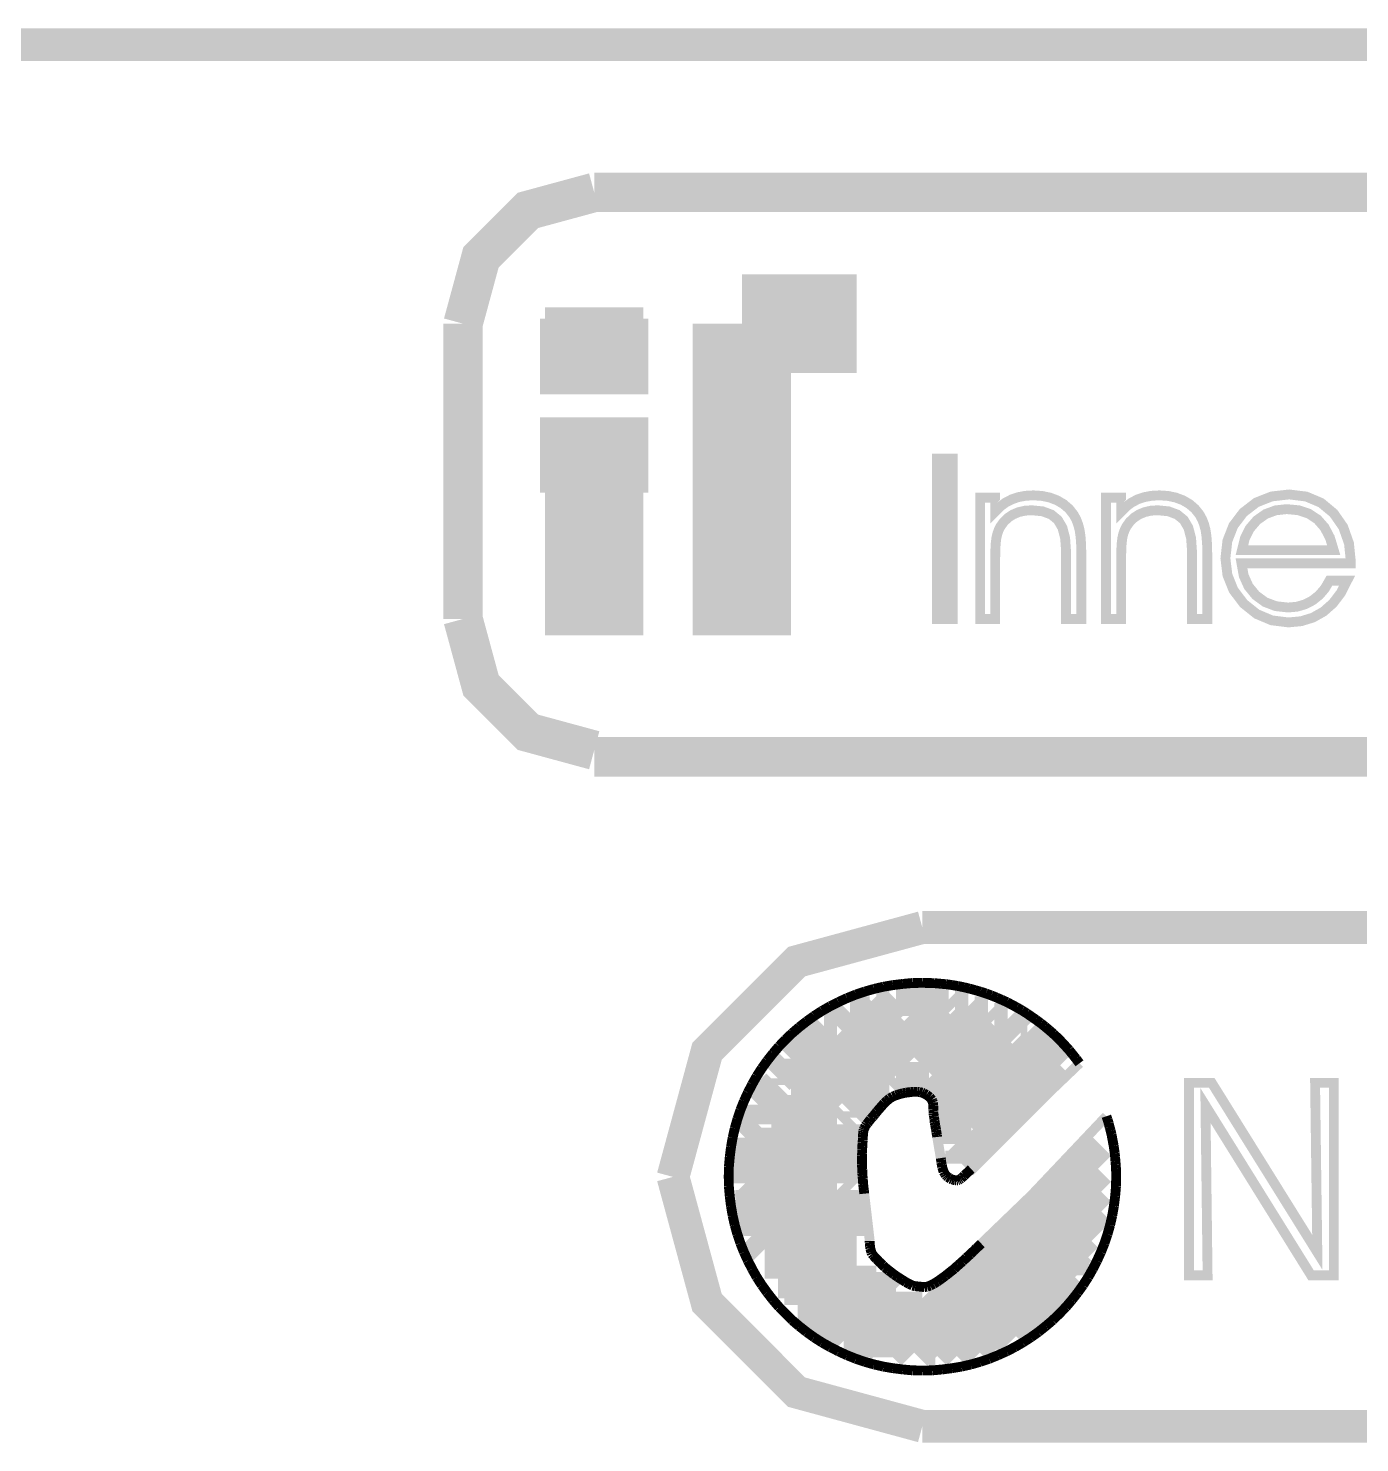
# Model space of a CAD drawing. Extents: x -2.25 to 2.25, y -2.04 to 2.05.
# Drawn here: x -0.6525 to -0.2467, y 1.6173 to 2.0483 of the extents above; entities that cross this region are included whole.
import ezdxf

# ---------------------------------------------------------------- set-up
doc = ezdxf.new("R2010")
doc.units = 0
doc.header["$LTSCALE"] = 0.000394
doc.layers.add('KO', color=7, linetype='CONTINUOUS')
doc.layers.add('TO', color=7, linetype='CONTINUOUS')

msp = doc.modelspace()

# ---------------------------------------------------------------- linework, layer by layer
at = {"layer": 'KO', "color": 7, "linetype": 'CONTINUOUS', "const_width": 0.009996}
msp.add_lwpolyline([(-1.89, 2.043307), (1.81, 2.043307)], dxfattribs=at)
at = {"layer": 'TO', "color": 7, "linetype": 'CONTINUOUS'}
for points, const_width in [([(-0.479996, 1.998303), (-0.500155, 1.992829), (-0.514518, 1.978466), (-0.519992, 1.958307)], 0.011996), ([(-0.479996, 1.998303), (-0.500155, 1.992829), (-0.514518, 1.978466), (-0.519992, 1.958307)], 0.011996), ([(-0.48, 1.998307), (-0.015, 1.998307)], 0.011996), ([(-0.48, 1.958307), (-0.48, 1.963307)], 0.029996), ([(-0.435, 1.863307), (-0.435, 1.958307)], 0.029996), ([(-0.435, 1.958307), (-0.4, 1.958307)], 0.029996), ([(-0.52, 1.868307), (-0.52, 1.958307)], 0.011996), ([(-0.495, 1.938307), (-0.464996, 1.938307), (-0.464996, 1.958307), (-0.495, 1.958307), (-0.495, 1.938307)], 0.003), ([(-0.495, 1.908307), (-0.464996, 1.908307), (-0.464996, 1.928307), (-0.495, 1.928307), (-0.495, 1.908307)], 0.003), ([(-0.48, 1.863307), (-0.48, 1.908307)], 0.029996), ([(-0.370728, 1.868307), (-0.375531, 1.868307), (-0.375531, 1.917205), (-0.370728, 1.917205), (-0.370728, 1.868307)], 0.003), ([(-0.370728, 1.868307), (-0.375531, 1.868307), (-0.375531, 1.917205), (-0.370728, 1.917205), (-0.370728, 1.868307)], 0.003), ([(-0.36237, 1.905252), (-0.357776, 1.905252), (-0.357776, 1.901043), (-0.356243, 1.90258), (-0.354558, 1.903821), (-0.35272, 1.904768), (-0.350714, 1.905445), (-0.348524, 1.90585), (-0.346154, 1.905984), (-0.343545, 1.905816), (-0.341135, 1.905312), (-0.338917, 1.904472), (-0.336948, 1.903319), (-0.335274, 1.901874), (-0.333898, 1.900138), (-0.33313, 1.898742), (-0.332519, 1.897192), (-0.332063, 1.895484), (-0.331758, 1.893425), (-0.331576, 1.8908), (-0.331516, 1.88761), (-0.331516, 1.868307), (-0.336181, 1.868307), (-0.336181, 1.888984), (-0.336459, 1.892952), (-0.337292, 1.896119), (-0.338677, 1.898488), (-0.340683, 1.900131), (-0.343355, 1.901117), (-0.346689, 1.901445), (-0.348754, 1.901301), (-0.350641, 1.900869), (-0.352354, 1.90015), (-0.353858, 1.899165), (-0.355138, 1.89793), (-0.356193, 1.896449), (-0.356719, 1.895394), (-0.357129, 1.894243), (-0.357421, 1.892996), (-0.35762, 1.891393), (-0.357737, 1.889149), (-0.357776, 1.886268), (-0.357776, 1.868307), (-0.36237, 1.868307), (-0.36237, 1.905252)], 0.003), ([(-0.36237, 1.905252), (-0.357776, 1.905252), (-0.357776, 1.901043), (-0.356243, 1.90258), (-0.354558, 1.903821), (-0.35272, 1.904768), (-0.350714, 1.905445), (-0.348524, 1.90585), (-0.346154, 1.905984), (-0.343545, 1.905816), (-0.341135, 1.905312), (-0.338917, 1.904472), (-0.336948, 1.903319), (-0.335274, 1.901874), (-0.333898, 1.900138), (-0.33313, 1.898742), (-0.332519, 1.897192), (-0.332063, 1.895484), (-0.331758, 1.893425), (-0.331576, 1.8908), (-0.331516, 1.88761), (-0.331516, 1.868307), (-0.336181, 1.868307), (-0.336181, 1.888984), (-0.336459, 1.892952), (-0.337292, 1.896119), (-0.338677, 1.898488), (-0.340683, 1.900131), (-0.343355, 1.901117), (-0.346689, 1.901445), (-0.348754, 1.901301), (-0.350641, 1.900869), (-0.352354, 1.90015), (-0.353858, 1.899165), (-0.355138, 1.89793), (-0.356193, 1.896449), (-0.356719, 1.895394), (-0.357129, 1.894243), (-0.357421, 1.892996), (-0.35762, 1.891393), (-0.357737, 1.889149), (-0.357776, 1.886268), (-0.357776, 1.868307), (-0.36237, 1.868307), (-0.36237, 1.905252)], 0.003), ([(-0.32398, 1.905252), (-0.319386, 1.905252), (-0.319386, 1.901043), (-0.317853, 1.90258), (-0.316168, 1.903821), (-0.314331, 1.904768), (-0.312325, 1.905445), (-0.310135, 1.90585), (-0.307764, 1.905984), (-0.305155, 1.905816), (-0.302745, 1.905312), (-0.300528, 1.904472), (-0.298558, 1.903319), (-0.296885, 1.901874), (-0.295508, 1.900138), (-0.29474, 1.898742), (-0.294129, 1.897192), (-0.293673, 1.895484), (-0.293369, 1.893425), (-0.293186, 1.8908), (-0.293126, 1.88761), (-0.293126, 1.868307), (-0.297791, 1.868307), (-0.297791, 1.888984), (-0.298069, 1.892952), (-0.298902, 1.896119), (-0.300287, 1.898488), (-0.302294, 1.900131), (-0.304965, 1.901117), (-0.308299, 1.901445), (-0.310365, 1.901301), (-0.312251, 1.900869), (-0.313965, 1.90015), (-0.315468, 1.899165), (-0.316748, 1.89793), (-0.317803, 1.896449), (-0.318329, 1.895394), (-0.318739, 1.894243), (-0.319031, 1.892996), (-0.31923, 1.891393), (-0.319347, 1.889149), (-0.319386, 1.886268), (-0.319386, 1.868307), (-0.32398, 1.868307), (-0.32398, 1.905252)], 0.003), ([(-0.32398, 1.905252), (-0.319386, 1.905252), (-0.319386, 1.901043), (-0.317853, 1.90258), (-0.316168, 1.903821), (-0.314331, 1.904768), (-0.312325, 1.905445), (-0.310135, 1.90585), (-0.307764, 1.905984), (-0.305155, 1.905816), (-0.302745, 1.905312), (-0.300528, 1.904472), (-0.298558, 1.903319), (-0.296885, 1.901874), (-0.295508, 1.900138), (-0.29474, 1.898742), (-0.294129, 1.897192), (-0.293673, 1.895484), (-0.293369, 1.893425), (-0.293186, 1.8908), (-0.293126, 1.88761), (-0.293126, 1.868307), (-0.297791, 1.868307), (-0.297791, 1.888984), (-0.298069, 1.892952), (-0.298902, 1.896119), (-0.300287, 1.898488), (-0.302294, 1.900131), (-0.304965, 1.901117), (-0.308299, 1.901445), (-0.310365, 1.901301), (-0.312251, 1.900869), (-0.313965, 1.90015), (-0.315468, 1.899165), (-0.316748, 1.89793), (-0.317803, 1.896449), (-0.318329, 1.895394), (-0.318739, 1.894243), (-0.319031, 1.892996), (-0.31923, 1.891393), (-0.319347, 1.889149), (-0.319386, 1.886268), (-0.319386, 1.868307), (-0.32398, 1.868307), (-0.32398, 1.905252)], 0.003), ([(-0.249358, 1.885272), (-0.282705, 1.885272), (-0.282028, 1.881507), (-0.280571, 1.878257), (-0.278335, 1.875516), (-0.275504, 1.873453), (-0.272238, 1.872215), (-0.268535, 1.871803), (-0.265853, 1.872043), (-0.263358, 1.872761), (-0.261051, 1.873957), (-0.259003, 1.875586), (-0.257289, 1.877587), (-0.255913, 1.879965), (-0.250539, 1.879965), (-0.252468, 1.876193), (-0.254858, 1.873058), (-0.257705, 1.870555), (-0.260948, 1.868729), (-0.264512, 1.867631), (-0.268398, 1.867264), (-0.273499, 1.867902), (-0.278046, 1.869816), (-0.282039, 1.873008), (-0.285134, 1.877095), (-0.286991, 1.881697), (-0.28761, 1.886807), (-0.287003, 1.892108), (-0.285183, 1.896754), (-0.282154, 1.900748), (-0.27818, 1.903811), (-0.27353, 1.905648), (-0.268205, 1.90626), (-0.262987, 1.905622), (-0.258458, 1.903711), (-0.254618, 1.900528), (-0.251697, 1.896318), (-0.249943, 1.891342), (-0.249358, 1.885602), (-0.249358, 1.885272)], 0.003), ([(-0.249358, 1.885272), (-0.282705, 1.885272), (-0.282028, 1.881507), (-0.280571, 1.878257), (-0.278335, 1.875516), (-0.275504, 1.873453), (-0.272238, 1.872215), (-0.268535, 1.871803), (-0.265853, 1.872043), (-0.263358, 1.872761), (-0.261051, 1.873957), (-0.259003, 1.875586), (-0.257289, 1.877587), (-0.255913, 1.879965), (-0.250539, 1.879965), (-0.252468, 1.876193), (-0.254858, 1.873058), (-0.257705, 1.870555), (-0.260948, 1.868729), (-0.264512, 1.867631), (-0.268398, 1.867264), (-0.273499, 1.867902), (-0.278046, 1.869816), (-0.282039, 1.873008), (-0.285134, 1.877095), (-0.286991, 1.881697), (-0.28761, 1.886807), (-0.287003, 1.892108), (-0.285183, 1.896754), (-0.282154, 1.900748), (-0.27818, 1.903811), (-0.27353, 1.905648), (-0.268205, 1.90626), (-0.262987, 1.905622), (-0.258458, 1.903711), (-0.254618, 1.900528), (-0.251697, 1.896318), (-0.249943, 1.891342), (-0.249358, 1.885602), (-0.249358, 1.885272)], 0.003), ([(-0.254598, 1.889272), (-0.255744, 1.893081), (-0.25739, 1.896208), (-0.259535, 1.89865), (-0.262174, 1.900396), (-0.265295, 1.90144), (-0.268902, 1.901787), (-0.272299, 1.901413), (-0.275333, 1.900288), (-0.278004, 1.898409), (-0.280168, 1.895889), (-0.281687, 1.892845), (-0.282567, 1.889272), (-0.254598, 1.889272)], 0.003), ([(-0.254598, 1.889272), (-0.255744, 1.893081), (-0.25739, 1.896208), (-0.259535, 1.89865), (-0.262174, 1.900396), (-0.265295, 1.90144), (-0.268902, 1.901787), (-0.272299, 1.901413), (-0.275333, 1.900288), (-0.278004, 1.898409), (-0.280168, 1.895889), (-0.281687, 1.892845), (-0.282567, 1.889272), (-0.254598, 1.889272)], 0.003), ([(-0.519992, 1.868307), (-0.514518, 1.848148), (-0.500155, 1.833785), (-0.479996, 1.828311)], 0.011996), ([(-0.519992, 1.868307), (-0.514518, 1.848148), (-0.500155, 1.833785), (-0.479996, 1.828311)], 0.011996), ([(-0.48, 1.826307), (-0.015, 1.826307)], 0.011996), ([(-0.379996, 1.774303), (-0.418302, 1.763902), (-0.445591, 1.736613), (-0.455992, 1.698307)], 0.009996), ([(-0.379996, 1.774303), (-0.418302, 1.763902), (-0.445591, 1.736613), (-0.455992, 1.698307)], 0.009996), ([(-0.38, 1.774307), (-0.114, 1.774307)], 0.009996), ([(-0.388941, 1.756744), (-0.385969, 1.75711)], 0.003), ([(-0.385969, 1.75711), (-0.382957, 1.75739)], 0.003), ([(-0.382957, 1.75739), (-0.379929, 1.757437)], 0.003), ([(-0.379929, 1.757437), (-0.378094, 1.75739)], 0.003), ([(-0.378094, 1.75739), (-0.376264, 1.757335)], 0.003), ([(-0.376264, 1.757335), (-0.374476, 1.757169)], 0.003), ([(-0.374476, 1.757169), (-0.372646, 1.757008)], 0.003), ([(-0.372646, 1.757008), (-0.370858, 1.756744)], 0.003), ([(-0.414, 1.726307), (-0.388, 1.752307)], 0.009996), ([(-0.40552, 1.751606), (-0.402929, 1.752795)], 0.003), ([(-0.402929, 1.752795), (-0.40022, 1.753874)], 0.003), ([(-0.398, 1.726307), (-0.374, 1.750307)], 0.009996), ([(-0.40022, 1.753874), (-0.397476, 1.754799)], 0.003), ([(-0.396, 1.748307), (-0.394, 1.750307)], 0.009996), ([(-0.394, 1.750307), (-0.39, 1.750307)], 0.009996), ([(-0.397476, 1.754799), (-0.394669, 1.755602)], 0.003), ([(-0.394669, 1.755602), (-0.391807, 1.75626)], 0.003), ([(-0.39, 1.750307), (-0.388, 1.752307)], 0.009996), ([(-0.391807, 1.75626), (-0.388941, 1.756744)], 0.003), ([(-0.388, 1.752307), (-0.372, 1.752307)], 0.009996), ([(-0.388, 1.750307), (-0.388, 1.752307)], 0.009996), ([(-0.372, 1.752307), (-0.37, 1.750307)], 0.009996), ([(-0.37, 1.750307), (-0.366, 1.750307)], 0.009996), ([(-0.370858, 1.756744), (-0.36913, 1.756472)], 0.003), ([(-0.366, 1.750307), (-0.363996, 1.748307)], 0.009996), ([(-0.36913, 1.756472), (-0.367339, 1.756091)], 0.003), ([(-0.367339, 1.756091), (-0.365673, 1.755701)], 0.003), ([(-0.365673, 1.755701), (-0.363945, 1.755228)], 0.003), ([(-0.363945, 1.755228), (-0.362268, 1.754744)], 0.003), ([(-0.362268, 1.754744), (-0.360594, 1.754201)], 0.003), ([(-0.360594, 1.754201), (-0.358976, 1.753606)], 0.003), ([(-0.358976, 1.753606), (-0.357354, 1.752957)], 0.003), ([(-0.357354, 1.752957), (-0.35574, 1.752252)], 0.003), ([(-0.414, 1.718307), (-0.386, 1.746307)], 0.009996), ([(-0.412969, 1.747346), (-0.410543, 1.748909)], 0.003), ([(-0.410543, 1.748909), (-0.408055, 1.750315)], 0.003), ([(-0.406, 1.744307), (-0.402, 1.748307)], 0.009996), ([(-0.408055, 1.750315), (-0.40552, 1.751606)], 0.003), ([(-0.402, 1.748307), (-0.396, 1.748307)], 0.009996), ([(-0.38, 1.732307), (-0.363996, 1.748307)], 0.009996), ([(-0.363996, 1.748307), (-0.359996, 1.748307)], 0.009996), ([(-0.359996, 1.748307), (-0.358, 1.746307)], 0.009996), ([(-0.358, 1.746307), (-0.354, 1.746307)], 0.009996), ([(-0.354, 1.746307), (-0.35, 1.742307)], 0.009996), ([(-0.35574, 1.752252), (-0.354165, 1.751547)], 0.003), ([(-0.354165, 1.751547), (-0.352657, 1.75074)], 0.003), ([(-0.352657, 1.75074), (-0.351146, 1.749933)], 0.003), ([(-0.351146, 1.749933), (-0.349646, 1.749071)], 0.003), ([(-0.349646, 1.749071), (-0.348177, 1.74815)], 0.003), ([(-0.416, 1.738307), (-0.41, 1.744307)], 0.009996), ([(-0.417508, 1.743945), (-0.41524, 1.745717)], 0.003), ([(-0.41524, 1.745717), (-0.412969, 1.747346)], 0.003), ([(-0.41, 1.744307), (-0.406, 1.744307)], 0.009996), ([(-0.372, 1.726307), (-0.355996, 1.742307)], 0.009996), ([(-0.35, 1.742307), (-0.347996, 1.742307)], 0.009996), ([(-0.347996, 1.742307), (-0.338, 1.732307)], 0.009996), ([(-0.348177, 1.74815), (-0.346783, 1.747185)], 0.003), ([(-0.346783, 1.747185), (-0.345378, 1.746209)], 0.003), ([(-0.345378, 1.746209), (-0.343969, 1.745181)], 0.003), ([(-0.343969, 1.745181), (-0.342614, 1.74411)], 0.003), ([(-0.342614, 1.74411), (-0.341327, 1.743024)], 0.003), ([(-0.423657, 1.73811), (-0.421661, 1.740161)], 0.003), ([(-0.42, 1.734307), (-0.416, 1.738307)], 0.009996), ([(-0.421661, 1.740161), (-0.419661, 1.742102)], 0.003), ([(-0.419661, 1.742102), (-0.417508, 1.743945)], 0.003), ([(-0.367996, 1.716307), (-0.346, 1.738307)], 0.009996), ([(-0.341327, 1.743024), (-0.34002, 1.741894)], 0.003), ([(-0.34002, 1.741894), (-0.338783, 1.740701)], 0.003), ([(-0.338783, 1.740701), (-0.337598, 1.739508)], 0.003), ([(-0.424, 1.728307), (-0.42, 1.732307)], 0.009996), ([(-0.42728, 1.733685), (-0.4255, 1.735949)], 0.003), ([(-0.4255, 1.735949), (-0.423657, 1.73811)], 0.003), ([(-0.42, 1.732307), (-0.42, 1.734307)], 0.009996), ([(-0.367996, 1.702307), (-0.338, 1.732307)], 0.009996), ([(-0.337598, 1.739508), (-0.336409, 1.738217)], 0.003), ([(-0.336409, 1.738217), (-0.335268, 1.736965)], 0.003), ([(-0.335268, 1.736965), (-0.334197, 1.735618)], 0.003), ([(-0.334197, 1.735618), (-0.33311, 1.73428)], 0.003), ([(-0.430469, 1.728988), (-0.428902, 1.731413)], 0.003), ([(-0.428902, 1.731413), (-0.42728, 1.733685)], 0.003), ([(-0.424, 1.726307), (-0.424, 1.728307)], 0.009996), ([(-0.42, 1.728307), (-0.404, 1.728307)], 0.009996), ([(-0.39, 1.726307), (-0.388, 1.728307)], 0.009996), ([(-0.388, 1.728307), (-0.378, 1.728307)], 0.009996), ([(-0.378, 1.728307), (-0.37, 1.720307)], 0.009996), ([(-0.340894, 1.7245), (-0.332087, 1.732921)], 0.003), ([(-0.33311, 1.73428), (-0.332087, 1.732921)], 0.003), ([(-0.43, 1.720307), (-0.424, 1.726307)], 0.009996), ([(-0.431866, 1.7265), (-0.430469, 1.728988)], 0.003), ([(-0.402, 1.718307), (-0.394, 1.726307)], 0.009996), ([(-0.394, 1.726307), (-0.39, 1.726307)], 0.009996), ([(-0.259587, 1.675323), (-0.260276, 1.726984), (-0.254551, 1.726984), (-0.254551, 1.668307), (-0.261484, 1.668307), (-0.293685, 1.720051), (-0.293039, 1.668307), (-0.298717, 1.668307), (-0.298717, 1.726984), (-0.291787, 1.726984), (-0.259587, 1.675323)], 0.003), ([(-0.259587, 1.675323), (-0.260276, 1.726984), (-0.254551, 1.726984), (-0.254551, 1.668307), (-0.261484, 1.668307), (-0.293685, 1.720051), (-0.293039, 1.668307), (-0.298717, 1.668307), (-0.298717, 1.726984), (-0.291787, 1.726984), (-0.259587, 1.675323)], 0.003), ([(-0.434354, 1.721378), (-0.433165, 1.723972)], 0.003), ([(-0.43, 1.714307), (-0.43, 1.720307)], 0.009996), ([(-0.433165, 1.723972), (-0.431866, 1.7265)], 0.003), ([(-0.389913, 1.72224), (-0.389008, 1.722776)], 0.003), ([(-0.389008, 1.722776), (-0.388083, 1.723161)], 0.003), ([(-0.388083, 1.723161), (-0.387433, 1.72337)], 0.003), ([(-0.387433, 1.72337), (-0.386677, 1.723587)], 0.003), ([(-0.386677, 1.723587), (-0.385858, 1.723803)], 0.003), ([(-0.385858, 1.723803), (-0.384996, 1.723972)], 0.003), ([(-0.384996, 1.723972), (-0.384201, 1.724075)], 0.003), ([(-0.384201, 1.724075), (-0.383382, 1.724181)], 0.003), ([(-0.383382, 1.724181), (-0.38263, 1.724232)], 0.003), ([(-0.38263, 1.724232), (-0.381976, 1.724232)], 0.003), ([(-0.381976, 1.724232), (-0.381488, 1.724232)], 0.003), ([(-0.381488, 1.724232), (-0.380953, 1.724181)], 0.003), ([(-0.380953, 1.724181), (-0.38052, 1.724075)], 0.003), ([(-0.38052, 1.724075), (-0.380031, 1.723972)], 0.003), ([(-0.380031, 1.723972), (-0.379598, 1.723803)], 0.003), ([(-0.379598, 1.723803), (-0.379173, 1.723587)], 0.003), ([(-0.379173, 1.723587), (-0.37874, 1.72337)], 0.003), ([(-0.37874, 1.72337), (-0.378319, 1.723043)], 0.003), ([(-0.378319, 1.723043), (-0.377768, 1.72261)], 0.003), ([(-0.377768, 1.72261), (-0.377394, 1.722181)], 0.003), ([(-0.37, 1.708307), (-0.37, 1.720307)], 0.009996), ([(-0.365083, 1.700697), (-0.340894, 1.7245)], 0.003), ([(-0.436354, 1.715925), (-0.435433, 1.718669)], 0.003), ([(-0.435433, 1.718669), (-0.434354, 1.721378)], 0.003), ([(-0.426, 1.718307), (-0.406, 1.718307)], 0.009996), ([(-0.404, 1.714307), (-0.402, 1.716307)], 0.009996), ([(-0.402, 1.716307), (-0.402, 1.718307)], 0.009996), ([(-0.394394, 1.71748), (-0.393803, 1.718244)], 0.003), ([(-0.393803, 1.718244), (-0.393094, 1.719051)], 0.003), ([(-0.393094, 1.719051), (-0.392346, 1.719906)], 0.003), ([(-0.392346, 1.719906), (-0.391587, 1.720783)], 0.003), ([(-0.391587, 1.720783), (-0.390772, 1.721531)], 0.003), ([(-0.390772, 1.721531), (-0.389913, 1.72224)], 0.003), ([(-0.377394, 1.722181), (-0.377075, 1.721803)], 0.003), ([(-0.377075, 1.721803), (-0.376902, 1.721378)], 0.003), ([(-0.376902, 1.721378), (-0.376744, 1.720941)], 0.003), ([(-0.376744, 1.720941), (-0.376697, 1.720461)], 0.003), ([(-0.376697, 1.720461), (-0.376638, 1.719906)], 0.003), ([(-0.376638, 1.719264), (-0.376638, 1.719906)], 0.003), ([(-0.376638, 1.718776), (-0.376638, 1.719264)], 0.003), ([(-0.376638, 1.718776), (-0.376579, 1.718299)], 0.003), ([(-0.376579, 1.717756), (-0.376579, 1.718299)], 0.003), ([(-0.434, 1.710307), (-0.43, 1.714307)], 0.009996), ([(-0.437154, 1.71311), (-0.436354, 1.715925)], 0.003), ([(-0.404, 1.696307), (-0.404, 1.714307)], 0.009996), ([(-0.397528, 1.713433), (-0.397323, 1.713874)], 0.003), ([(-0.397323, 1.713874), (-0.397039, 1.714299)], 0.003), ([(-0.397039, 1.714299), (-0.396669, 1.714724)], 0.003), ([(-0.396669, 1.714724), (-0.396232, 1.715276)], 0.003), ([(-0.396232, 1.715276), (-0.39574, 1.715925)], 0.003), ([(-0.39574, 1.715925), (-0.395102, 1.716614)], 0.003), ([(-0.395102, 1.716614), (-0.394394, 1.71748)], 0.003), ([(-0.376579, 1.717756), (-0.376531, 1.71722)], 0.003), ([(-0.376531, 1.71722), (-0.376417, 1.716673)], 0.003), ([(-0.376417, 1.716673), (-0.376362, 1.716083)], 0.003), ([(-0.376362, 1.716083), (-0.376264, 1.715492)], 0.003), ([(-0.376264, 1.715492), (-0.376209, 1.714894)], 0.003), ([(-0.376209, 1.714894), (-0.376098, 1.714244)], 0.003), ([(-0.376098, 1.714244), (-0.37598, 1.713646)], 0.003), ([(-0.34661, 1.692807), (-0.323882, 1.716791)], 0.003), ([(-0.323882, 1.716791), (-0.323508, 1.715701)], 0.003), ([(-0.323508, 1.715701), (-0.323177, 1.714626)], 0.003), ([(-0.323177, 1.714626), (-0.322906, 1.7135)], 0.003), ([(-0.438303, 1.70739), (-0.437807, 1.710244)], 0.003), ([(-0.437807, 1.710244), (-0.437154, 1.71311)], 0.003), ([(-0.434, 1.696307), (-0.434, 1.710307)], 0.009996), ([(-0.43, 1.708307), (-0.408, 1.708307)], 0.009996), ([(-0.398126, 1.710362), (-0.398075, 1.711047)], 0.003), ([(-0.398126, 1.709551), (-0.398126, 1.710362)], 0.003), ([(-0.398075, 1.711047), (-0.39802, 1.711654)], 0.003), ([(-0.39802, 1.711654), (-0.397957, 1.712189)], 0.003), ([(-0.397957, 1.712189), (-0.397858, 1.712626)], 0.003), ([(-0.397858, 1.712626), (-0.397693, 1.713063)], 0.003), ([(-0.397693, 1.713063), (-0.397528, 1.713433)], 0.003), ([(-0.39, 1.644307), (-0.326, 1.708307)], 0.009996), ([(-0.37598, 1.713646), (-0.375882, 1.713063)], 0.003), ([(-0.375882, 1.713063), (-0.375768, 1.71252)], 0.003), ([(-0.375768, 1.71252), (-0.375709, 1.711976)], 0.003), ([(-0.375709, 1.711976), (-0.37561, 1.711433)], 0.003), ([(-0.37561, 1.711433), (-0.375512, 1.710949)], 0.003), ([(-0.375512, 1.710949), (-0.375457, 1.710461)], 0.003), ([(-0.375457, 1.710461), (-0.374366, 1.704039)], 0.003), ([(-0.37, 1.708307), (-0.367996, 1.706307)], 0.009996), ([(-0.367996, 1.702307), (-0.367996, 1.706307)], 0.009996), ([(-0.322906, 1.7135), (-0.322591, 1.71235)], 0.003), ([(-0.322591, 1.71235), (-0.322315, 1.711224)], 0.003), ([(-0.322315, 1.711224), (-0.322106, 1.710091)], 0.003), ([(-0.322106, 1.710091), (-0.32189, 1.708953)], 0.003), ([(-0.438677, 1.704417), (-0.438303, 1.70739)], 0.003), ([(-0.398402, 1.704685), (-0.398339, 1.70561)], 0.003), ([(-0.398339, 1.706524), (-0.39828, 1.707496)], 0.003), ([(-0.398339, 1.70561), (-0.398339, 1.706524)], 0.003), ([(-0.39828, 1.707496), (-0.398232, 1.70863)], 0.003), ([(-0.398232, 1.70863), (-0.398126, 1.709551)], 0.003), ([(-0.32189, 1.708953), (-0.321669, 1.707819)], 0.003), ([(-0.321669, 1.707819), (-0.321516, 1.706689)], 0.003), ([(-0.321516, 1.706689), (-0.321339, 1.705492)], 0.003), ([(-0.321339, 1.705492), (-0.321224, 1.704311)], 0.003), ([(-0.455992, 1.698307), (-0.445591, 1.660001), (-0.418302, 1.632712), (-0.379996, 1.622311)], 0.009996), ([(-0.455992, 1.698307), (-0.445591, 1.660001), (-0.418302, 1.632712), (-0.379996, 1.622311)], 0.009996), ([(-0.439, 1.698374), (-0.438949, 1.701398)], 0.003), ([(-0.438949, 1.701398), (-0.438677, 1.704417)], 0.003), ([(-0.432, 1.698307), (-0.406, 1.698307)], 0.009996), ([(-0.398402, 1.703827), (-0.398402, 1.704685)], 0.003), ([(-0.398402, 1.702961), (-0.398402, 1.703827)], 0.003), ([(-0.398402, 1.702043), (-0.398402, 1.702961)], 0.003), ([(-0.398402, 1.702043), (-0.398339, 1.701173)], 0.003), ([(-0.398339, 1.701173), (-0.39828, 1.700374)], 0.003), ([(-0.382, 1.644307), (-0.326, 1.700307)], 0.009996), ([(-0.374366, 1.704039), (-0.374268, 1.703394)], 0.003), ([(-0.374268, 1.703394), (-0.374209, 1.702728)], 0.003), ([(-0.374209, 1.702728), (-0.374047, 1.701984)], 0.003), ([(-0.374047, 1.701984), (-0.373929, 1.70128)], 0.003), ([(-0.373929, 1.70128), (-0.373717, 1.700587)], 0.003), ([(-0.321224, 1.704311), (-0.321142, 1.703114)], 0.003), ([(-0.321142, 1.703114), (-0.321024, 1.701937)], 0.003), ([(-0.321024, 1.701937), (-0.320961, 1.70074)], 0.003), ([(-0.439, 1.698374), (-0.438949, 1.695346)], 0.003), ([(-0.434, 1.696307), (-0.432, 1.694307)], 0.009996), ([(-0.432, 1.680307), (-0.432, 1.694307)], 0.009996), ([(-0.404, 1.696307), (-0.402, 1.694307)], 0.009996), ([(-0.402, 1.680307), (-0.402, 1.694307)], 0.009996), ([(-0.39828, 1.6995), (-0.39828, 1.700374)], 0.003), ([(-0.39828, 1.6995), (-0.398232, 1.698638)], 0.003), ([(-0.398232, 1.698638), (-0.398126, 1.69772)], 0.003), ([(-0.398126, 1.69772), (-0.398075, 1.696866)], 0.003), ([(-0.398075, 1.696866), (-0.39802, 1.696004)], 0.003), ([(-0.376, 1.644307), (-0.326, 1.694307)], 0.009996), ([(-0.373717, 1.700587), (-0.3735, 1.699878)], 0.003), ([(-0.3735, 1.699878), (-0.373181, 1.699303)], 0.003), ([(-0.373181, 1.699303), (-0.372854, 1.698803)], 0.003), ([(-0.372854, 1.698803), (-0.372583, 1.698531)], 0.003), ([(-0.372583, 1.698531), (-0.37226, 1.698264)], 0.003), ([(-0.37226, 1.698264), (-0.371831, 1.698004)], 0.003), ([(-0.371831, 1.698004), (-0.371402, 1.69772)], 0.003), ([(-0.371402, 1.69772), (-0.370909, 1.69752)], 0.003), ([(-0.370909, 1.69752), (-0.370417, 1.69739)], 0.003), ([(-0.370417, 1.69739), (-0.369992, 1.697287)], 0.003), ([(-0.369992, 1.697287), (-0.369618, 1.697244)], 0.003), ([(-0.369618, 1.697244), (-0.369236, 1.697287)], 0.003), ([(-0.369236, 1.697287), (-0.368909, 1.69739)], 0.003), ([(-0.368909, 1.69739), (-0.368535, 1.697571)], 0.003), ([(-0.368535, 1.697571), (-0.368209, 1.697787)], 0.003), ([(-0.368209, 1.697787), (-0.367933, 1.698043)], 0.003), ([(-0.367933, 1.698043), (-0.367618, 1.698319)], 0.003), ([(-0.367618, 1.698319), (-0.367339, 1.698587)], 0.003), ([(-0.367339, 1.698587), (-0.367142, 1.698803)], 0.003), ([(-0.367142, 1.698803), (-0.365083, 1.700697)], 0.003), ([(-0.320961, 1.70074), (-0.320909, 1.699551)], 0.003), ([(-0.320961, 1.695346), (-0.320909, 1.698374)], 0.003), ([(-0.320909, 1.698374), (-0.320909, 1.699551)], 0.003), ([(-0.438949, 1.695346), (-0.438677, 1.692327)], 0.003), ([(-0.438677, 1.692327), (-0.438303, 1.689354)], 0.003), ([(-0.39802, 1.696004), (-0.397909, 1.695087)], 0.003), ([(-0.397909, 1.695087), (-0.397795, 1.694157)], 0.003), ([(-0.397795, 1.694157), (-0.397693, 1.693193)], 0.003), ([(-0.397693, 1.693193), (-0.396016, 1.67878)], 0.003), ([(-0.362, 1.677969), (-0.34661, 1.692807)], 0.003), ([(-0.321614, 1.689354), (-0.321224, 1.692327)], 0.003), ([(-0.321224, 1.692327), (-0.320961, 1.695346)], 0.003), ([(-0.438303, 1.689354), (-0.437807, 1.6865)], 0.003), ([(-0.43, 1.688307), (-0.404, 1.688307)], 0.009996), ([(-0.37, 1.644307), (-0.326, 1.688307)], 0.009996), ([(-0.322106, 1.6865), (-0.321614, 1.689354)], 0.003), ([(-0.437807, 1.6865), (-0.437154, 1.68363)], 0.003), ([(-0.432, 1.680307), (-0.428, 1.676307)], 0.009996), ([(-0.363996, 1.646307), (-0.33, 1.680307)], 0.009996), ([(-0.322756, 1.68363), (-0.322106, 1.6865)], 0.003), ([(-0.437154, 1.68363), (-0.436354, 1.680819)], 0.003), ([(-0.436354, 1.680819), (-0.435433, 1.678083)], 0.003), ([(-0.428, 1.678307), (-0.4, 1.678307)], 0.009996), ([(-0.359996, 1.648307), (-0.331996, 1.676307)], 0.009996), ([(-0.324472, 1.678083), (-0.323551, 1.680819)], 0.003), ([(-0.323551, 1.680819), (-0.322756, 1.68363)], 0.003), ([(-0.435433, 1.678083), (-0.434354, 1.675366)], 0.003), ([(-0.434354, 1.675366), (-0.433165, 1.672783)], 0.003), ([(-0.428, 1.672307), (-0.4, 1.672307)], 0.009996), ([(-0.396016, 1.678232), (-0.396016, 1.67878)], 0.003), ([(-0.396016, 1.678232), (-0.395965, 1.677693)], 0.003), ([(-0.395965, 1.677693), (-0.395921, 1.677098)], 0.003), ([(-0.395921, 1.677098), (-0.39585, 1.676512)], 0.003), ([(-0.39585, 1.676512), (-0.395689, 1.675921)], 0.003), ([(-0.395689, 1.675921), (-0.395535, 1.675366)], 0.003), ([(-0.395535, 1.675366), (-0.395319, 1.674831)], 0.003), ([(-0.365398, 1.67472), (-0.36437, 1.675701)], 0.003), ([(-0.36437, 1.675701), (-0.363469, 1.676618)], 0.003), ([(-0.363469, 1.676618), (-0.362654, 1.677366)], 0.003), ([(-0.362654, 1.677366), (-0.362, 1.677969)], 0.003), ([(-0.334, 1.668307), (-0.334, 1.672307)], 0.009996), ([(-0.32674, 1.672783), (-0.325563, 1.675366)], 0.003), ([(-0.325563, 1.675366), (-0.324472, 1.678083)], 0.003), ([(-0.433165, 1.672783), (-0.431866, 1.670244)], 0.003), ([(-0.395319, 1.674831), (-0.394992, 1.674406)], 0.003), ([(-0.394992, 1.674406), (-0.394453, 1.673807)], 0.003), ([(-0.394453, 1.673807), (-0.393913, 1.673217)], 0.003), ([(-0.393913, 1.673217), (-0.393272, 1.672563)], 0.003), ([(-0.393272, 1.672563), (-0.392669, 1.671972)], 0.003), ([(-0.392669, 1.671972), (-0.39202, 1.671378)], 0.003), ([(-0.39202, 1.671378), (-0.391417, 1.670772)], 0.003), ([(-0.391417, 1.670772), (-0.390772, 1.670244)], 0.003), ([(-0.370268, 1.670291), (-0.36902, 1.671433)], 0.003), ([(-0.36902, 1.671433), (-0.367728, 1.672563)], 0.003), ([(-0.367728, 1.672563), (-0.366535, 1.673701)], 0.003), ([(-0.366535, 1.673701), (-0.365398, 1.67472)], 0.003), ([(-0.351996, 1.650307), (-0.334, 1.668307)], 0.009996), ([(-0.328039, 1.670244), (-0.32674, 1.672783)], 0.003), ([(-0.431866, 1.670244), (-0.430469, 1.667756)], 0.003), ([(-0.430469, 1.667756), (-0.428902, 1.665331)], 0.003), ([(-0.424, 1.666307), (-0.394, 1.666307)], 0.009996), ([(-0.422, 1.664307), (-0.388, 1.664307)], 0.009996), ([(-0.394, 1.666307), (-0.39, 1.662307)], 0.009996), ([(-0.390772, 1.670244), (-0.390193, 1.669768)], 0.003), ([(-0.390193, 1.669768), (-0.38948, 1.669224)], 0.003), ([(-0.38948, 1.669224), (-0.388571, 1.668528)], 0.003), ([(-0.388571, 1.668528), (-0.387433, 1.667756)], 0.003), ([(-0.387433, 1.667756), (-0.386244, 1.667012)], 0.003), ([(-0.386244, 1.667012), (-0.385055, 1.666252)], 0.003), ([(-0.375398, 1.666406), (-0.374157, 1.667276)], 0.003), ([(-0.374157, 1.667276), (-0.372917, 1.668189)], 0.003), ([(-0.372917, 1.668189), (-0.371614, 1.669224)], 0.003), ([(-0.371614, 1.669224), (-0.370268, 1.670291)], 0.003), ([(-0.331008, 1.665331), (-0.329441, 1.667756)], 0.003), ([(-0.329441, 1.667756), (-0.328039, 1.670244)], 0.003), ([(-0.428902, 1.665331), (-0.42728, 1.663059)], 0.003), ([(-0.42728, 1.663059), (-0.4255, 1.660795)], 0.003), ([(-0.385055, 1.666252), (-0.383917, 1.665661)], 0.003), ([(-0.383917, 1.665661), (-0.382957, 1.665173)], 0.003), ([(-0.382957, 1.665173), (-0.382142, 1.665008)], 0.003), ([(-0.382142, 1.665008), (-0.379394, 1.664732)], 0.003), ([(-0.379394, 1.664732), (-0.378579, 1.664835)], 0.003), ([(-0.378579, 1.664835), (-0.37761, 1.665173)], 0.003), ([(-0.37761, 1.665173), (-0.376531, 1.665709)], 0.003), ([(-0.376531, 1.665709), (-0.375398, 1.666406)], 0.003), ([(-0.334409, 1.660795), (-0.33263, 1.663059)], 0.003), ([(-0.33263, 1.663059), (-0.331008, 1.665331)], 0.003), ([(-0.4255, 1.660795), (-0.423657, 1.658634)], 0.003), ([(-0.423657, 1.658634), (-0.421661, 1.656642)], 0.003), ([(-0.418, 1.658307), (-0.38, 1.658307)], 0.009996), ([(-0.414, 1.658307), (-0.404, 1.648307)], 0.009996), ([(-0.338193, 1.656642), (-0.336252, 1.658634)], 0.003), ([(-0.336252, 1.658634), (-0.334409, 1.660795)], 0.003), ([(-0.421661, 1.656642), (-0.419661, 1.654642)], 0.003), ([(-0.419661, 1.654642), (-0.417508, 1.652811)], 0.003), ([(-0.398, 1.652307), (-0.392, 1.646307)], 0.009996), ([(-0.342402, 1.652811), (-0.340244, 1.654642)], 0.003), ([(-0.340244, 1.654642), (-0.338193, 1.656642)], 0.003), ([(-0.417508, 1.652811), (-0.41524, 1.651028)], 0.003), ([(-0.41524, 1.651028), (-0.412969, 1.649398)], 0.003), ([(-0.412969, 1.649398), (-0.410543, 1.647835)], 0.003), ([(-0.404, 1.648307), (-0.388, 1.648307)], 0.009996), ([(-0.349366, 1.647835), (-0.346941, 1.649398)], 0.003), ([(-0.346941, 1.649398), (-0.34463, 1.651028)], 0.003), ([(-0.34463, 1.651028), (-0.342402, 1.652811)], 0.003), ([(-0.410543, 1.647835), (-0.408055, 1.646433)], 0.003), ([(-0.408055, 1.646433), (-0.40552, 1.645138)], 0.003), ([(-0.40552, 1.645138), (-0.402929, 1.643949)], 0.003), ([(-0.378, 1.644307), (-0.376, 1.644307)], 0.009996), ([(-0.356976, 1.643949), (-0.354331, 1.645138)], 0.003), ([(-0.354331, 1.645138), (-0.351791, 1.646433)], 0.003), ([(-0.351791, 1.646433), (-0.349366, 1.647835)], 0.003), ([(-0.402929, 1.643949), (-0.40022, 1.64287)], 0.003), ([(-0.40022, 1.64287), (-0.397476, 1.641945)], 0.003), ([(-0.397476, 1.641945), (-0.394669, 1.64115)], 0.003), ([(-0.394669, 1.64115), (-0.391807, 1.640496)], 0.003), ([(-0.368051, 1.640496), (-0.365193, 1.64115)], 0.003), ([(-0.365193, 1.64115), (-0.36237, 1.641945)], 0.003), ([(-0.36237, 1.641945), (-0.35963, 1.64287)], 0.003), ([(-0.35963, 1.64287), (-0.356976, 1.643949)], 0.003), ([(-0.391807, 1.640496), (-0.388941, 1.640012)], 0.003), ([(-0.388941, 1.640012), (-0.385969, 1.639634)], 0.003), ([(-0.385969, 1.639634), (-0.382957, 1.639354)], 0.003), ([(-0.382957, 1.639354), (-0.379929, 1.639307)], 0.003), ([(-0.379929, 1.639307), (-0.376902, 1.639354)], 0.003), ([(-0.376902, 1.639354), (-0.37389, 1.639634)], 0.003), ([(-0.37389, 1.639634), (-0.370969, 1.640012)], 0.003), ([(-0.370969, 1.640012), (-0.368051, 1.640496)], 0.003), ([(-0.38, 1.622307), (-0.114, 1.622307)], 0.009996)]:
    msp.add_lwpolyline(points, dxfattribs=dict(at, const_width=const_width))
at = {"layer": 'TO', "color": 7}
for points in [[(-0.495, 1.938307), (-0.464996, 1.938307), (-0.495, 1.958307), (-0.464996, 1.958307)], [(-0.495, 1.908307), (-0.464996, 1.908307), (-0.495, 1.928307), (-0.464996, 1.928307)], [(-0.370728, 1.868307), (-0.375531, 1.868307), (-0.370728, 1.917205), (-0.375531, 1.917205)]]:
    msp.add_solid(points, dxfattribs=at)

doc.saveas('drawing.dxf')
